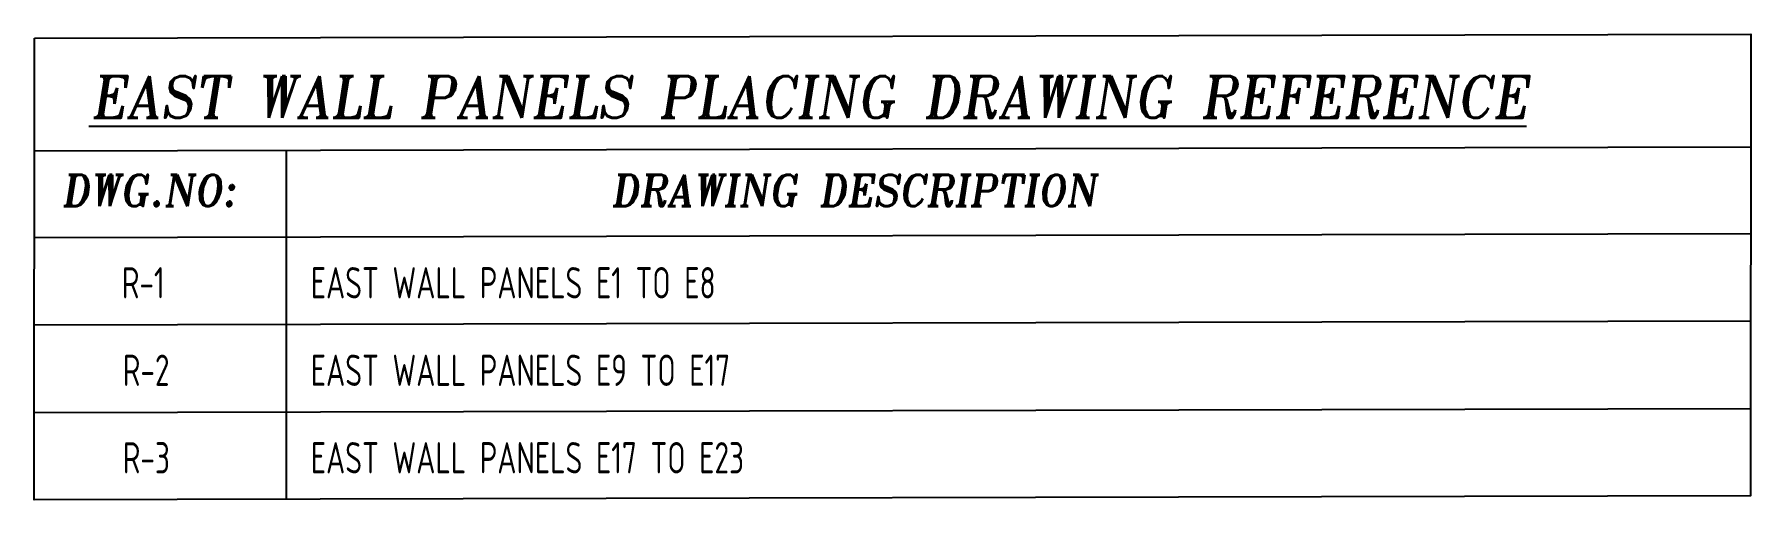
# Model space of a CAD drawing. Header units: inches. Extents: x -10781 to 50822, y -3854 to 38989.
# Drawn here: x 3224.1 to 3409.2, y -2262.9 to -2212.7 of the extents above; entities that cross this region are included whole.
import ezdxf

# ---------------------------------------------------------------- set-up
doc = ezdxf.new("R2010")
doc.units = ezdxf.units.IN
doc.header["$LTSCALE"] = 0.025
doc.header["$MEASUREMENT"] = 0
doc.layers.get('0').update_dxf_attribs({"linetype": 'CONTINUOUS'})
doc.layers.add('0-35', color=3, linetype='CONTINUOUS')
doc.layers.add('0-50', color=10, linetype='CONTINUOUS')
doc.styles.add('AR', font='ARCHQUIK.shx', dxfattribs={"width": 0.8})
doc.styles.add('ROMANT', font='romant')

msp = doc.modelspace()

# ---------------------------------------------------------------- linework, layer by layer
at = {"layer": '0-50'}
for p, q in [((3409.20239, -2224.83721), (3224.15125, -2225.26764)), ((3251.31004, -2262.85556), (3251.33213, -2225.26764)), ((3409.20239, -2234.18), (3224.15125, -2234.61043)), ((3409.20239, -2243.6161), (3224.15125, -2244.04653)), ((3409.20239, -2253.0522), (3224.15125, -2253.48263))]:
    msp.add_line(p, q, dxfattribs=at)
msp.add_lwpolyline([(3224.15125, -2213.10156), (3409.20239, -2212.67114), (3409.1803, -2262.42513), (3224.12915, -2262.85556)], close=True, dxfattribs=at)

# ---------------------------------------------------------------- texts
at = {"color": 7, "linetype": 'Continuous', "style": 'ROMANT', "oblique": 9, "width": 0.95}
for s, height, p in [('%%UEAST WALL PANELS PLACING DRAWING REFERENCE', 4.5, (3230.16149, -2221.67092)), ('DWG.NO:', 3.375, (3227.03546, -2231.18867)), ('DRAWING DESCRIPTION', 3.375, (3286.27212, -2231.18867))]:
    msp.add_text(s, height=height, dxfattribs=at).set_placement(p)
at = {"layer": '0-35', "style": 'AR', "width": 0.8}
for s, p in [('R-1', (3233.56577, -2241.15122)), ('EAST WALL PANELS E1 TO E8', (3253.93255, -2241.15122)), ('R-2', (3233.66874, -2250.58732)), ('EAST WALL PANELS E9 TO E17', (3253.93255, -2250.58732)), ('R-3', (3233.66874, -2260.02342)), ('EAST WALL PANELS E17 TO E23', (3253.93255, -2260.02342))]:
    msp.add_text(s, height=3.375, dxfattribs=at).set_placement(p)

doc.saveas('drawing.dxf')
